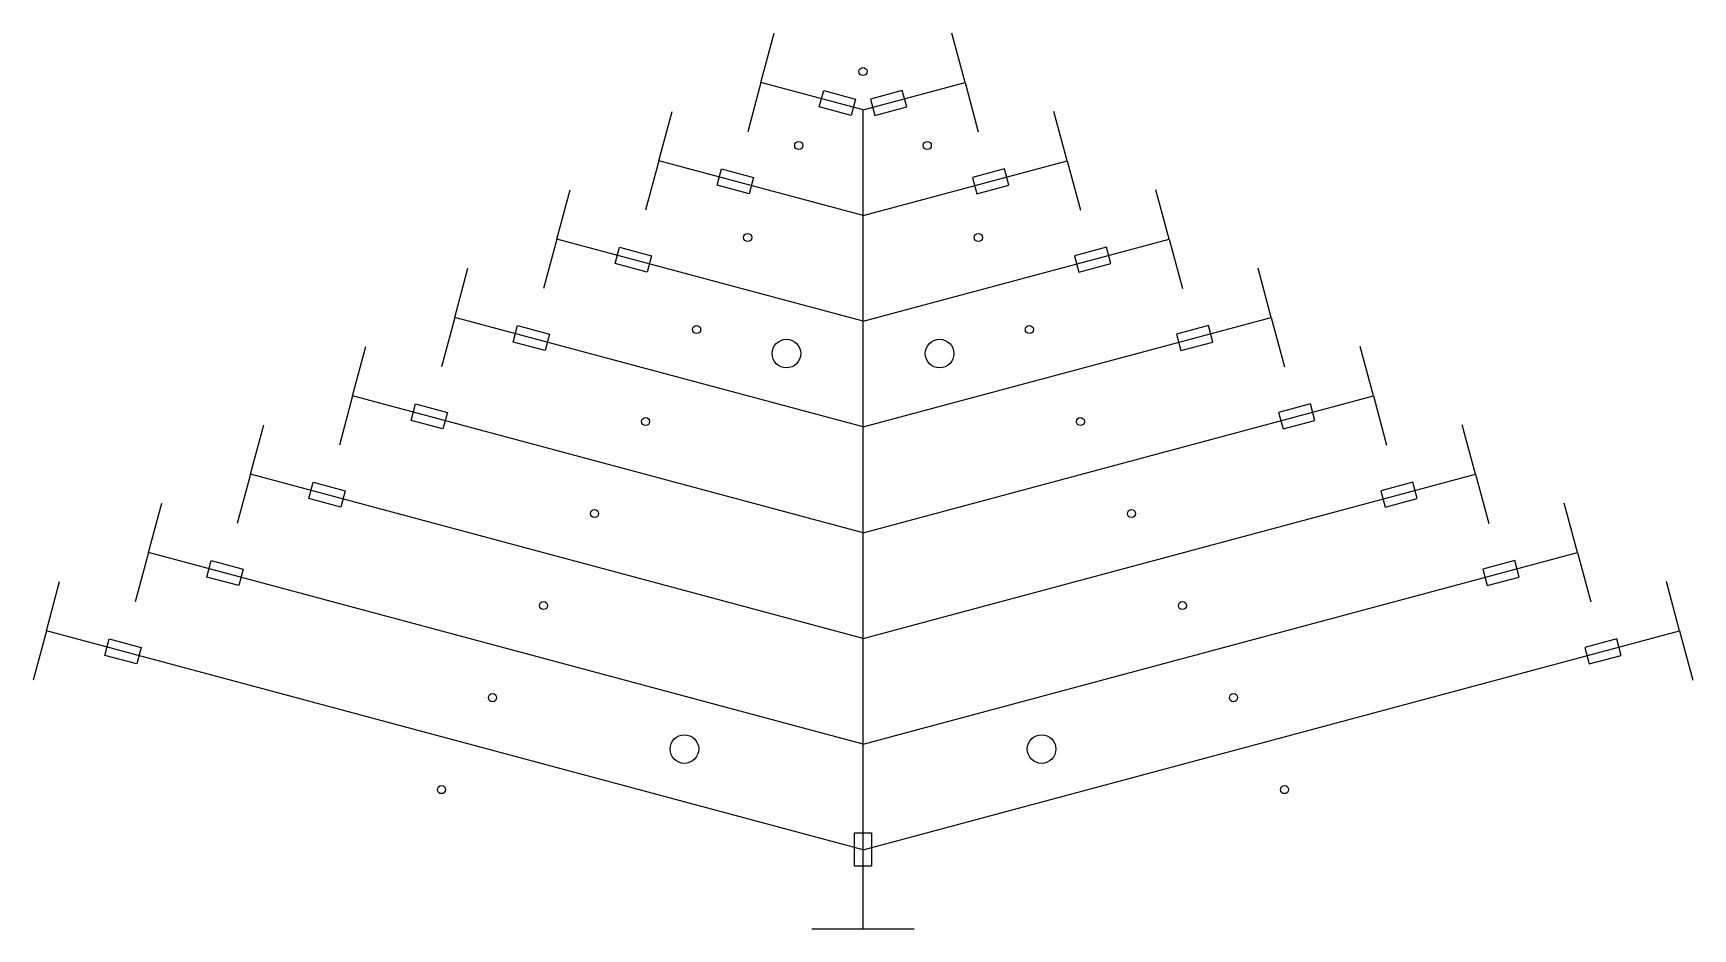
# Model space of a CAD drawing. Extents: x -93 to 93, y 0 to 100.
import ezdxf

# ---------------------------------------------------------------- set-up
doc = ezdxf.new("R2010")
doc.units = 0
doc.layers.get('0').update_dxf_attribs({"linetype": 'continuous'})

msp = doc.modelspace()

# ---------------------------------------------------------------- linework, layer by layer
at = {"color": 0}
for points in [[(-11.4, 94.49), (-9.92, 100)], [(11.4, 94.49), (9.92, 100)], [(-11.4, 94.49), (-12.88, 88.99)], [(0, 91.44), (-11.4, 94.49)], [(0, 91.44), (11.4, 94.49)], [(11.4, 94.49), (12.88, 88.99)], [(-22.8, 85.75), (-21.32, 91.25)], [(0, 79.64), (0, 91.44)], [(22.8, 85.75), (21.32, 91.25)], [(-22.8, 85.75), (-24.28, 80.24)], [(0, 79.64), (-22.8, 85.75)], [(0, 79.64), (22.8, 85.75)], [(22.8, 85.75), (24.28, 80.24)], [(-34.2, 77), (-32.72, 82.5)], [(34.2, 77), (32.72, 82.5)], [(0, 67.84), (0, 79.64)], [(-34.2, 77), (-35.68, 71.49)], [(0, 67.84), (-34.2, 77)], [(0, 67.84), (34.2, 77)], [(34.2, 77), (35.68, 71.49)], [(-45.6, 68.25), (-44.12, 73.76)], [(45.6, 68.25), (44.12, 73.76)], [(-45.6, 68.25), (-47.08, 62.75)], [(0, 56.03), (-45.6, 68.25)], [(0, 56.03), (45.6, 68.25)], [(0, 56.03), (0, 67.84)], [(45.6, 68.25), (47.08, 62.75)], [(-57, 59.5), (-55.52, 65.01)], [(57, 59.5), (55.52, 65.01)], [(-57, 59.5), (-58.48, 54)], [(0, 44.23), (-57, 59.5)], [(0, 44.23), (57, 59.5)], [(57, 59.5), (58.48, 54)], [(-68.4, 50.76), (-66.92, 56.26)], [(0, 44.23), (0, 56.03)], [(68.4, 50.76), (66.92, 56.26)], [(-68.4, 50.76), (-69.88, 45.25)], [(0, 32.43), (-68.4, 50.76)], [(0, 32.43), (68.4, 50.76)], [(68.4, 50.76), (69.88, 45.25)], [(-79.8, 42.01), (-78.32, 47.51)], [(79.8, 42.01), (78.32, 47.51)], [(0, 32.43), (0, 44.23)], [(-79.8, 42.01), (-81.28, 36.5)], [(0, 20.63), (-79.8, 42.01)], [(0, 20.63), (79.8, 42.01)], [(79.8, 42.01), (81.28, 36.5)], [(-91.2, 33.26), (-89.72, 38.77)], [(91.2, 33.26), (89.72, 38.77)], [(-91.2, 33.26), (-92.68, 27.76)], [(0, 8.82), (-91.2, 33.26)], [(0, 8.82), (91.2, 33.26)], [(0, 20.63), (0, 32.43)], [(91.2, 33.26), (92.68, 27.76)], [(0, 8.82), (0, 20.63)], [(0, 0), (0, 8.82)], [(-5.7, 0), (5.7, 0)]]:
    msp.add_lwpolyline(points, dxfattribs=at)
for points in [[(-0.82, 92.64), (-1.31, 90.81), (-4.88, 91.76), (-4.39, 93.6)], [(0.82, 92.64), (1.31, 90.81), (4.88, 91.76), (4.39, 93.6)], [(-12.22, 83.89), (-12.71, 82.06), (-16.28, 83.02), (-15.79, 84.85)], [(12.22, 83.89), (12.71, 82.06), (16.28, 83.02), (15.79, 84.85)], [(-23.62, 75.15), (-24.11, 73.31), (-27.68, 74.27), (-27.19, 76.1)], [(23.62, 75.15), (24.11, 73.31), (27.68, 74.27), (27.19, 76.1)], [(-35.02, 66.4), (-35.51, 64.56), (-39.08, 65.52), (-38.59, 67.36)], [(35.02, 66.4), (35.51, 64.56), (39.08, 65.52), (38.59, 67.36)], [(-46.42, 57.65), (-46.91, 55.82), (-50.48, 56.77), (-49.99, 58.61)], [(46.42, 57.65), (46.91, 55.82), (50.48, 56.77), (49.99, 58.61)], [(-57.82, 48.9), (-58.31, 47.07), (-61.88, 48.03), (-61.39, 49.86)], [(57.82, 48.9), (58.31, 47.07), (61.88, 48.03), (61.39, 49.86)], [(-69.22, 40.16), (-69.71, 38.32), (-73.28, 39.28), (-72.79, 41.11)], [(69.22, 40.16), (69.71, 38.32), (73.28, 39.28), (72.79, 41.11)], [(-80.62, 31.41), (-81.11, 29.57), (-84.68, 30.53), (-84.19, 32.37)], [(80.62, 31.41), (81.11, 29.57), (84.68, 30.53), (84.19, 32.37)], [(-0.95, 7), (-0.95, 10.7), (0.95, 10.7), (0.95, 7)]]:
    msp.add_lwpolyline(points, close=True, dxfattribs=at)
for centre, radius in [((0, 95.72), 0.45), ((-7.18, 87.46), 0.45), ((7.18, 87.46), 0.45), ((-12.88, 77.19), 0.45), ((12.88, 77.19), 0.45), ((-18.58, 66.91), 0.45), ((18.58, 66.91), 0.45), ((-8.55, 64.23), 1.6), ((8.55, 64.23), 1.6), ((-24.28, 56.64), 0.45), ((24.28, 56.64), 0.45), ((-29.98, 46.36), 0.45), ((29.98, 46.36), 0.45), ((-35.68, 36.09), 0.45), ((35.68, 36.09), 0.45), ((-41.38, 25.81), 0.45), ((41.38, 25.81), 0.45), ((-19.95, 20.07), 1.6), ((19.95, 20.07), 1.6), ((-47.08, 15.54), 0.45), ((47.08, 15.54), 0.45)]:
    msp.add_circle(centre, radius, dxfattribs=at)

doc.saveas('drawing.dxf')
